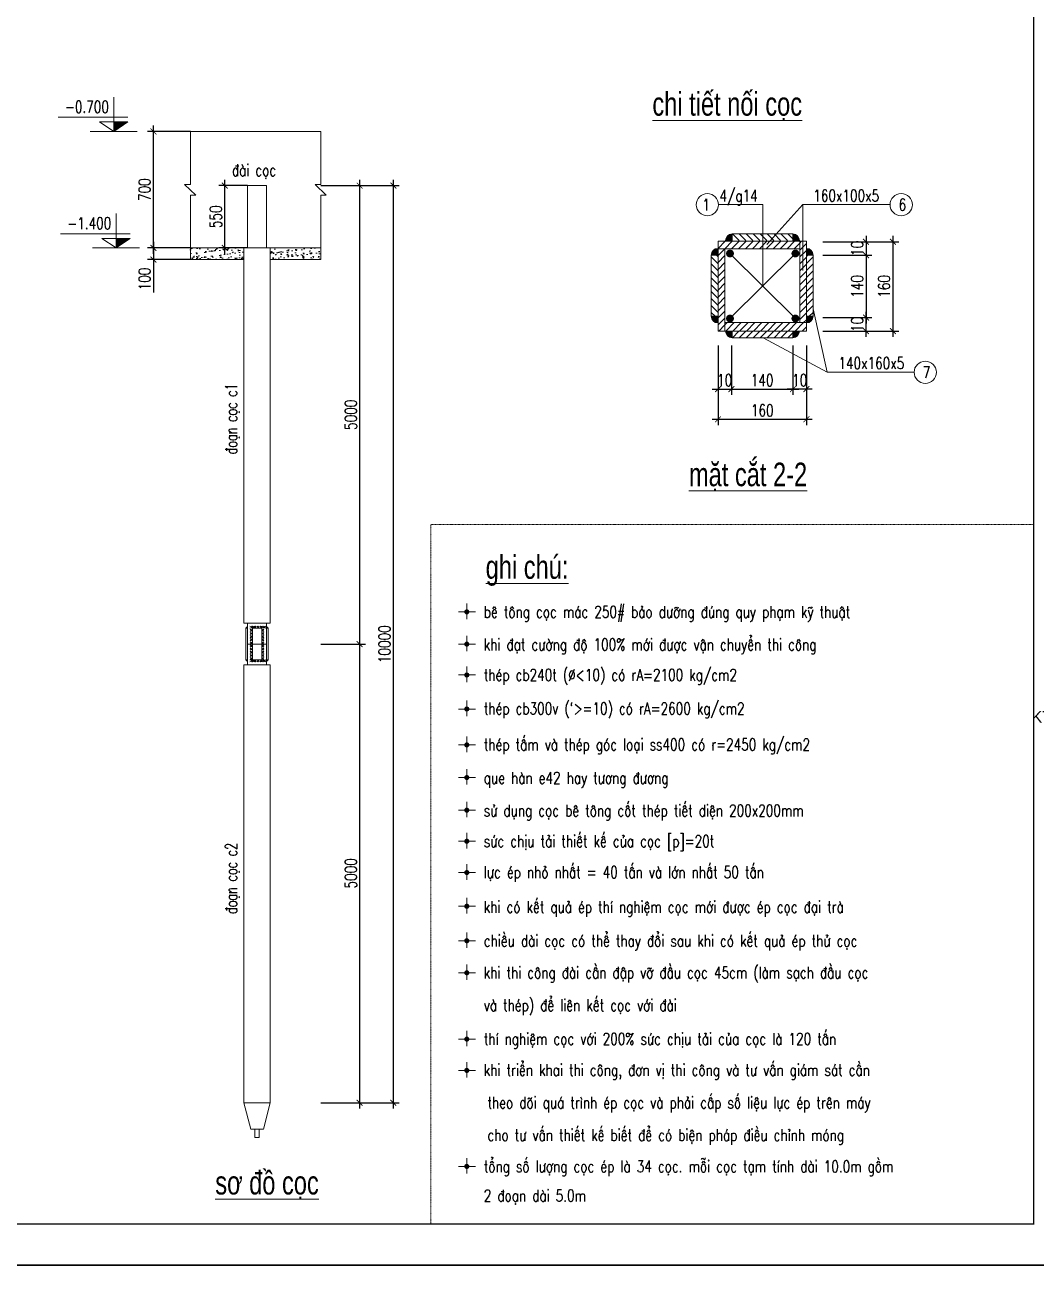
# Model space of a CAD drawing. Extents: x -2098986 to 943, y -1296280 to 73591.
# Drawn here: x -1795292 to -1778116, y -1086055 to -1065005 of the extents above; entities that cross this region are included whole.
import ezdxf
from ezdxf.enums import TextEntityAlignment as Align

# ---------------------------------------------------------------- set-up
doc = ezdxf.new("R2010")
doc.units = 0
doc.header["$LTSCALE"] = 150
doc.header["$PDMODE"] = 35
doc.linetypes.add('DOT', pattern=[0.25, 0, -0.25])
doc.layers.get('0').update_dxf_attribs({"lineweight": 18})
doc.layers.get('Defpoints').update_dxf_attribs({"lineweight": 18})
for name, color, linetype, lineweight in [('05.Text', 253, 'Continuous', 18), ('11.Khung bo', 32, 'Continuous', 50), ('12.Khung', 36, 'Continuous', 25), ('LS-DIM', 251, 'Continuous', 13), ('LS-HATCH', 147, 'Continuous', 9), ('LS-TEXT', 60, 'Continuous', 20), ('LS-THAY', 7, 'Continuous', 20), ('LS-THEP', 3, 'Continuous', 35)]:
    doc.layers.add(name, color=color, linetype=linetype, lineweight=lineweight)
doc.layers.add('DIM', color=1, linetype='Continuous')
doc.layers.add('Tpl_Bound', color=1, linetype='Continuous', plot=False)
doc.styles.add('KCVN-COMM', font='vnsimli.shx', dxfattribs={"width": 0.7, "height": 220})
doc.styles.add('KCVN-LEADER', font='vnromadi.shx', dxfattribs={"width": 0.7, "height": 4})
doc.styles.add('ROMANS', font='ROMANS.shx', dxfattribs={"width": 0.75, "bigfont": 'VNS.shx'})
doc.styles.add('VnAvantH', font='')
doc.styles.add('vnsimpli', font='vnsimli.shx', dxfattribs={"width": 0.75})
doc.styles.get('VnAvantH').set_extended_font_data('.VnAvantH')
doc.dimstyles.new('D50(200)', dxfattribs={"dimtxt": 200, "dimasz": 100, "dimexe": 100, "dimexo": 0, "dimgap": 50, "dimtad": 1, "dimdec": 0, "dimlfac": 0.5, "dimzin": 0, "dimdsep": 46, "dimtxsty": 'vnsimpli', "dimblk1": 'ARCHTICK', "dimblk2": 'ARCHTICK', "dimsah": 1, "dimcen": 0, "dimdle": 100, "dimclrd": 256, "dimclre": 256, "dimclrt": 60, "dimadec": 0, "dimazin": 0, "dimtfac": 0.02, "dimtdec": 0, "dimtmove": 0, "dimatfit": 3, "dimldrblk": 'ARCHTICK', "dimfxl": 100, "dimtolj": 1, "dimtzin": 0, "dimarcsym": 0})
pattern_1 = [(45, (-2218561.366, -826187.61), (-58.925658, 58.925658), [])]

# ---------------------------------------------------------------- blocks, each defined once
blk = doc.blocks.new('n')
at = {"layer": 'LS-TEXT', "linetype": 'Continuous'}
for p, q in [((-27, 0), (-175, 0)), ((-175, 0), (188, 0)), ((0, 0), (0, 178)), ((0, 178), (0, -151))]:
    blk.add_line(p, q, dxfattribs=at)
at = {"layer": 'LS-TEXT', "linetype": 'Continuous', "const_width": 54}
blk.add_lwpolyline([(-27, 0, 1), (27, 0, 1)], format="xyb", close=True, dxfattribs=at)
blk = doc.blocks.new('_ArchTick')
at = {"layer": 'DIM', "color": 0, "const_width": 0.15}
blk.add_lwpolyline([(-0.5, -0.5), (0.5, 0.5)], dxfattribs=at)
blk = doc.blocks.new('*D272')
at = {"layer": 'Defpoints', "color": 0, "transparency": 16777216}
for p in [(-1783519, -1070447), (-1782018, -1070447), (-1782018, -1071699)]:
    blk.add_point(p, dxfattribs=at)
at = {"layer": 'LS-DIM', "lineweight": -2, "transparency": 16777216}
for p, q in [((-1783519, -1070447), (-1783519, -1071799)), ((-1782018, -1070447), (-1782018, -1071799)), ((-1783619, -1071699), (-1781918, -1071699))]:
    blk.add_line(p, q, dxfattribs=at)
at = {"layer": 'LS-DIM', "lineweight": -2, "transparency": 16777216, "xscale": 100, "yscale": 100, "zscale": 100, "rotation": 180}
blk.add_blockref('_ArchTick', (-1783519, -1071699), dxfattribs=at)
at = {"layer": 'LS-DIM', "lineweight": -2, "transparency": 16777216, "xscale": 100, "yscale": 100, "zscale": 100}
blk.add_blockref('_ArchTick', (-1782018, -1071699), dxfattribs=at)
at = {"layer": 'LS-DIM', "color": 60, "transparency": 16777216, "insert": (-1782768, -1071549), "char_height": 200, "attachment_point": 5, "style": 'vnsimpli'}
blk.add_mtext('\\A1;160', dxfattribs=at)
blk = doc.blocks.new('*X203')
at = {"color": 0, "linetype": 'Continuous'}
for p, q in [((333608, 40336), (333792, 40520)), ((333608, 40513), (333616, 40520)), ((333778, 40328), (333969, 40520)), ((333954, 40328), (334146, 40520)), ((334131, 40328), (334323, 40520)), ((334308, 40328), (334500, 40520)), ((334485, 40328), (334676, 40520)), ((334662, 40328), (334853, 40520)), ((334838, 40328), (335030, 40520)), ((335015, 40328), (335207, 40520)), ((335192, 40328), (335383, 40520)), ((335369, 40328), (335560, 40520)), ((335545, 40328), (335691, 40474)), ((335691, 40474), (335737, 40520)), ((335691, 40297), (335860, 40466)), ((333608, 40159), (333778, 40328)), ((333608, 39982), (333783, 40157)), ((335691, 40121), (335860, 40289)), ((335691, 39944), (335860, 40113)), ((333608, 39805), (333783, 39980)), ((333608, 39629), (333783, 39803)), ((335691, 39767), (335860, 39936)), ((333608, 39452), (333783, 39627)), ((335691, 39590), (335860, 39759)), ((335691, 39414), (335860, 39582)), ((333608, 39275), (333783, 39450)), ((333608, 39098), (333783, 39273)), ((335691, 39237), (335860, 39406)), ((335691, 39060), (335860, 39229)), ((333608, 38922), (333783, 39096)), ((333608, 38745), (333783, 38920)), ((335691, 38883), (335860, 39052)), ((335691, 38706), (335860, 38875)), ((333608, 38568), (333783, 38743)), ((333608, 38391), (333783, 38566)), ((335691, 38530), (335860, 38698)), ((335787, 38448), (335860, 38522)), ((333628, 38234), (333783, 38389)), ((333783, 38389), (333842, 38448)), ((333805, 38234), (334019, 38448)), ((333981, 38234), (334196, 38448)), ((334158, 38234), (334372, 38448)), ((334335, 38234), (334549, 38448)), ((334512, 38234), (334726, 38448)), ((334688, 38234), (334903, 38448)), ((334865, 38234), (335080, 38448)), ((335042, 38234), (335256, 38448)), ((335219, 38234), (335433, 38448)), ((335396, 38234), (335610, 38448)), ((335572, 38234), (335787, 38448)), ((335749, 38234), (335860, 38345))]:
    blk.add_line(p, q, dxfattribs=at)
blk = doc.blocks.new('*D273')
at = {"layer": 'Defpoints', "color": 0, "transparency": 16777216}
for p in [(-1781738, -1068686), (-1781738, -1070202), (-1780550, -1070202)]:
    blk.add_point(p, dxfattribs=at)
at = {"layer": 'LS-DIM', "lineweight": -2, "transparency": 16777216}
for p, q in [((-1781738, -1068686), (-1780450, -1068686)), ((-1780550, -1068586), (-1780550, -1070302)), ((-1781738, -1070202), (-1780450, -1070202))]:
    blk.add_line(p, q, dxfattribs=at)
at = {"layer": 'LS-DIM', "lineweight": -2, "transparency": 16777216, "xscale": 100, "yscale": 100, "zscale": 100}
for p, rotation in [((-1780550, -1068686), 90), ((-1780550, -1070202), 270)]:
    blk.add_blockref('_ArchTick', p, dxfattribs=dict(at, rotation=rotation))
at = {"layer": 'LS-DIM', "color": 60, "transparency": 16777216, "insert": (-1780700, -1069444), "char_height": 200, "attachment_point": 5, "rotation": 90, "style": 'vnsimpli'}
blk.add_mtext('\\A1;160', dxfattribs=at)
blk = doc.blocks.new('*D274')
at = {"layer": 'Defpoints', "color": 0, "transparency": 16777216}
for p in [(-1781738, -1068913), (-1781738, -1069974), (-1781006, -1069974)]:
    blk.add_point(p, dxfattribs=at)
at = {"layer": 'LS-DIM', "lineweight": -2, "transparency": 16777216}
for p, q in [((-1781738, -1068913), (-1780906, -1068913)), ((-1781006, -1068813), (-1781006, -1070074)), ((-1781738, -1069974), (-1780906, -1069974))]:
    blk.add_line(p, q, dxfattribs=at)
at = {"layer": 'LS-DIM', "lineweight": -2, "transparency": 16777216, "xscale": 100, "yscale": 100, "zscale": 100}
for p, rotation in [((-1781006, -1068913), 90), ((-1781006, -1069974), 270)]:
    blk.add_blockref('_ArchTick', p, dxfattribs=dict(at, rotation=rotation))
at = {"layer": 'LS-DIM', "color": 60, "transparency": 16777216, "insert": (-1781156, -1069444), "char_height": 200, "attachment_point": 5, "rotation": 90, "style": 'vnsimpli'}
blk.add_mtext('\\A1;140', dxfattribs=at)
blk = doc.blocks.new('*D275')
at = {"layer": 'Defpoints', "color": 0, "transparency": 16777216}
for p in [(-1783293, -1070447), (-1782246, -1070447), (-1782246, -1071186)]:
    blk.add_point(p, dxfattribs=at)
at = {"layer": 'LS-DIM', "lineweight": -2, "transparency": 16777216}
for p, q in [((-1783293, -1070447), (-1783293, -1071286)), ((-1782246, -1070447), (-1782246, -1071286)), ((-1783393, -1071186), (-1782146, -1071186))]:
    blk.add_line(p, q, dxfattribs=at)
at = {"layer": 'LS-DIM', "lineweight": -2, "transparency": 16777216, "xscale": 100, "yscale": 100, "zscale": 100, "rotation": 180}
blk.add_blockref('_ArchTick', (-1783293, -1071186), dxfattribs=at)
at = {"layer": 'LS-DIM', "lineweight": -2, "transparency": 16777216, "xscale": 100, "yscale": 100, "zscale": 100}
blk.add_blockref('_ArchTick', (-1782246, -1071186), dxfattribs=at)
at = {"layer": 'LS-DIM', "color": 60, "transparency": 16777216, "insert": (-1782770, -1071036), "char_height": 200, "attachment_point": 5, "style": 'vnsimpli'}
blk.add_mtext('\\A1;140', dxfattribs=at)
blk = doc.blocks.new('*D276')
at = {"layer": 'Defpoints', "color": 0, "transparency": 16777216}
for p in [(-1783519, -1070447), (-1783293, -1070447), (-1783293, -1071186)]:
    blk.add_point(p, dxfattribs=at)
at = {"layer": 'LS-DIM', "lineweight": -2, "transparency": 16777216}
for p, q in [((-1783519, -1070447), (-1783519, -1071286)), ((-1783293, -1070447), (-1783293, -1071286)), ((-1783619, -1071186), (-1783193, -1071186))]:
    blk.add_line(p, q, dxfattribs=at)
at = {"layer": 'LS-DIM', "lineweight": -2, "transparency": 16777216, "xscale": 100, "yscale": 100, "zscale": 100, "rotation": 180}
blk.add_blockref('_ArchTick', (-1783519, -1071186), dxfattribs=at)
at = {"layer": 'LS-DIM', "lineweight": -2, "transparency": 16777216, "xscale": 100, "yscale": 100, "zscale": 100}
blk.add_blockref('_ArchTick', (-1783293, -1071186), dxfattribs=at)
at = {"layer": 'LS-DIM', "color": 60, "transparency": 16777216, "insert": (-1783406, -1071036), "char_height": 200, "attachment_point": 5, "style": 'vnsimpli'}
blk.add_mtext('\\A1;10', dxfattribs=at)
blk = doc.blocks.new('*D277')
at = {"layer": 'Defpoints', "color": 0, "transparency": 16777216}
for p in [(-1781738, -1068686), (-1781738, -1068913), (-1781006, -1068913)]:
    blk.add_point(p, dxfattribs=at)
at = {"layer": 'LS-DIM', "lineweight": -2, "transparency": 16777216}
for p, q in [((-1781738, -1068686), (-1780906, -1068686)), ((-1781006, -1068586), (-1781006, -1069013)), ((-1781738, -1068913), (-1780906, -1068913))]:
    blk.add_line(p, q, dxfattribs=at)
at = {"layer": 'LS-DIM', "lineweight": -2, "transparency": 16777216, "xscale": 100, "yscale": 100, "zscale": 100}
for p, rotation in [((-1781006, -1068686), 90), ((-1781006, -1068913), 270)]:
    blk.add_blockref('_ArchTick', p, dxfattribs=dict(at, rotation=rotation))
at = {"layer": 'LS-DIM', "color": 60, "transparency": 16777216, "insert": (-1781156, -1068799), "char_height": 200, "attachment_point": 5, "rotation": 90, "style": 'vnsimpli'}
blk.add_mtext('\\A1;10', dxfattribs=at)
blk = doc.blocks.new('*D215')
at = {"layer": 'Defpoints', "color": 0, "transparency": 16777216}
for p in [(-1781738, -1069974), (-1781006, -1069974), (-1781738, -1070202)]:
    blk.add_point(p, dxfattribs=at)
at = {"layer": 'LS-DIM', "lineweight": -2, "transparency": 16777216}
for p, q in [((-1781006, -1070302), (-1781006, -1069874)), ((-1781738, -1069974), (-1780906, -1069974)), ((-1781738, -1070202), (-1780906, -1070202))]:
    blk.add_line(p, q, dxfattribs=at)
at = {"layer": 'LS-DIM', "lineweight": -2, "transparency": 16777216, "xscale": 100, "yscale": 100, "zscale": 100}
for p, rotation in [((-1781006, -1069974), 90), ((-1781006, -1070202), 270)]:
    blk.add_blockref('_ArchTick', p, dxfattribs=dict(at, rotation=rotation))
at = {"layer": 'LS-DIM', "color": 60, "transparency": 16777216, "insert": (-1781156, -1070088), "char_height": 200, "attachment_point": 5, "rotation": 90, "style": 'vnsimpli'}
blk.add_mtext('\\A1;10', dxfattribs=at)
blk = doc.blocks.new('*D216')
at = {"layer": 'Defpoints', "color": 0, "transparency": 16777216}
for p in [(-1782246, -1070447), (-1782018, -1070447), (-1782246, -1071186)]:
    blk.add_point(p, dxfattribs=at)
at = {"layer": 'LS-DIM', "lineweight": -2, "transparency": 16777216}
for p, q in [((-1782246, -1070447), (-1782246, -1071286)), ((-1782018, -1070447), (-1782018, -1071286)), ((-1781918, -1071186), (-1782346, -1071186))]:
    blk.add_line(p, q, dxfattribs=at)
at = {"layer": 'LS-DIM', "lineweight": -2, "transparency": 16777216, "xscale": 100, "yscale": 100, "zscale": 100, "rotation": 180}
blk.add_blockref('_ArchTick', (-1782246, -1071186), dxfattribs=at)
at = {"layer": 'LS-DIM', "lineweight": -2, "transparency": 16777216, "xscale": 100, "yscale": 100, "zscale": 100}
blk.add_blockref('_ArchTick', (-1782018, -1071186), dxfattribs=at)
at = {"layer": 'LS-DIM', "color": 60, "transparency": 16777216, "insert": (-1782132, -1071036), "char_height": 200, "attachment_point": 5, "style": 'vnsimpli'}
blk.add_mtext('\\A1;10', dxfattribs=at)
blk = doc.blocks.new('*D235')
at = {"layer": 'Defpoints', "color": 0, "transparency": 16777216}
for p in [(-1790263, -1067734), (-1790263, -1075513), (-1789606, -1075513)]:
    blk.add_point(p, dxfattribs=at)
at = {"layer": 'LS-DIM', "lineweight": -2, "transparency": 16777216}
for p, q in [((-1789606, -1067634), (-1789606, -1075613)), ((-1790263, -1067734), (-1789506, -1067734)), ((-1790263, -1075513), (-1789506, -1075513))]:
    blk.add_line(p, q, dxfattribs=at)
at = {"layer": 'LS-DIM', "lineweight": -2, "transparency": 16777216, "xscale": 100, "yscale": 100, "zscale": 100}
for p, rotation in [((-1789606, -1067734), 90), ((-1789606, -1075513), 270)]:
    blk.add_blockref('_ArchTick', p, dxfattribs=dict(at, rotation=rotation))
at = {"layer": 'LS-DIM', "color": 60, "transparency": 16777216, "insert": (-1789756, -1071623), "char_height": 200, "attachment_point": 5, "rotation": 90, "style": 'vnsimpli'}
blk.add_mtext('\\A1;5000', dxfattribs=at)
blk = doc.blocks.new('*D236')
at = {"layer": 'Defpoints', "color": 0, "transparency": 16777216}
for p in [(-1793108, -1066814), (-1792479, -1066814), (-1792479, -1068790)]:
    blk.add_point(p, dxfattribs=at)
at = {"layer": 'LS-DIM', "lineweight": -2, "transparency": 16777216}
for p, q in [((-1792479, -1066814), (-1793208, -1066814)), ((-1793108, -1068890), (-1793108, -1066714)), ((-1792479, -1068790), (-1793208, -1068790))]:
    blk.add_line(p, q, dxfattribs=at)
at = {"layer": 'LS-DIM', "lineweight": -2, "transparency": 16777216, "xscale": 100, "yscale": 100, "zscale": 100}
for p, rotation in [((-1793108, -1066814), 90), ((-1793108, -1068790), 270)]:
    blk.add_blockref('_ArchTick', p, dxfattribs=dict(at, rotation=rotation))
at = {"layer": 'LS-DIM', "color": 60, "transparency": 16777216, "insert": (-1793258, -1067802), "char_height": 200, "attachment_point": 5, "rotation": 90, "style": 'vnsimpli'}
blk.add_mtext('\\A1;700', dxfattribs=at)
blk = doc.blocks.new('*D237')
at = {"layer": 'Defpoints', "color": 0, "transparency": 16777216}
for p in [(-1792479, -1068790), (-1793108, -1068990), (-1792479, -1068990)]:
    blk.add_point(p, dxfattribs=at)
at = {"layer": 'LS-DIM', "lineweight": -2, "transparency": 16777216}
for p, q in [((-1793108, -1068690), (-1793108, -1068990)), ((-1792479, -1068790), (-1793208, -1068790)), ((-1792479, -1068990), (-1793208, -1068990)), ((-1793108, -1068990), (-1793108, -1069547))]:
    blk.add_line(p, q, dxfattribs=at)
at = {"layer": 'LS-DIM', "lineweight": -2, "transparency": 16777216, "xscale": 100, "yscale": 100, "zscale": 100}
for p, rotation in [((-1793108, -1068790), 90), ((-1793108, -1068990), 270)]:
    blk.add_blockref('_ArchTick', p, dxfattribs=dict(at, rotation=rotation))
at = {"layer": 'LS-DIM', "color": 60, "transparency": 16777216, "insert": (-1793258, -1069318), "char_height": 200, "attachment_point": 5, "rotation": 90, "style": 'vnsimpli'}
blk.add_mtext('\\A1;100', dxfattribs=at)
blk = doc.blocks.new('COSCD')
at = {"layer": 'LS-DIM'}
blk.add_hatch(color=256, dxfattribs=at).paths.add_polyline_path([(3.6, 0), (3.6, 1.44), (1.44, 1.44)])
for p, q in [((3.6, 0), (3.6, 5.23)), ((1.44, 2.16), (12.12, 2.16)), ((7.2, 0), (0, 0)), ((1.44, 1.44), (5.76, 1.44)), ((1.44, 1.44), (3.6, 0)), ((5.76, 1.44), (3.6, 0))]:
    blk.add_line(p, q, dxfattribs=at)
blk = doc.blocks.new('*D265')
at = {"layer": 'Defpoints', "color": 0, "transparency": 16777216}
for p in [(-1790263, -1075513), (-1790263, -1083298), (-1789606, -1083298)]:
    blk.add_point(p, dxfattribs=at)
at = {"layer": 'LS-DIM', "lineweight": -2, "transparency": 16777216}
for p, q in [((-1789606, -1075413), (-1789606, -1083398)), ((-1790263, -1075513), (-1789506, -1075513)), ((-1790263, -1083298), (-1789506, -1083298))]:
    blk.add_line(p, q, dxfattribs=at)
at = {"layer": 'LS-DIM', "lineweight": -2, "transparency": 16777216, "xscale": 100, "yscale": 100, "zscale": 100}
for p, rotation in [((-1789606, -1075513), 90), ((-1789606, -1083298), 270)]:
    blk.add_blockref('_ArchTick', p, dxfattribs=dict(at, rotation=rotation))
at = {"layer": 'LS-DIM', "color": 60, "transparency": 16777216, "insert": (-1789756, -1079405), "char_height": 200, "attachment_point": 5, "rotation": 90, "style": 'vnsimpli'}
blk.add_mtext('\\A1;5000', dxfattribs=at)
blk = doc.blocks.new('*D266')
at = {"layer": 'Defpoints', "color": 0, "transparency": 16777216}
for p in [(-1791897, -1067734), (-1791509, -1067734), (-1791509, -1068790)]:
    blk.add_point(p, dxfattribs=at)
at = {"layer": 'LS-DIM', "lineweight": -2, "transparency": 16777216}
for p, q in [((-1791897, -1068890), (-1791897, -1067634)), ((-1791509, -1067734), (-1791997, -1067734)), ((-1791509, -1068790), (-1791997, -1068790))]:
    blk.add_line(p, q, dxfattribs=at)
at = {"layer": 'LS-DIM', "lineweight": -2, "transparency": 16777216, "xscale": 100, "yscale": 100, "zscale": 100}
for p, rotation in [((-1791897, -1067734), 90), ((-1791897, -1068790), 270)]:
    blk.add_blockref('_ArchTick', p, dxfattribs=dict(at, rotation=rotation))
at = {"layer": 'LS-DIM', "color": 60, "transparency": 16777216, "insert": (-1792047, -1068262), "char_height": 200, "attachment_point": 5, "rotation": 90, "style": 'vnsimpli'}
blk.add_mtext('\\A1;550', dxfattribs=at)
blk = doc.blocks.new('*D267')
at = {"layer": 'Defpoints', "color": 0, "transparency": 16777216}
for p in [(-1790263, -1067734), (-1789033, -1067734), (-1790263, -1083298)]:
    blk.add_point(p, dxfattribs=at)
at = {"layer": 'LS-DIM', "lineweight": -2, "transparency": 16777216}
for p, q in [((-1789033, -1083398), (-1789033, -1067634)), ((-1790263, -1067734), (-1788933, -1067734)), ((-1790263, -1083298), (-1788933, -1083298))]:
    blk.add_line(p, q, dxfattribs=at)
at = {"layer": 'LS-DIM', "lineweight": -2, "transparency": 16777216, "xscale": 100, "yscale": 100, "zscale": 100}
for p, rotation in [((-1789033, -1067734), 90), ((-1789033, -1083298), 270)]:
    blk.add_blockref('_ArchTick', p, dxfattribs=dict(at, rotation=rotation))
at = {"layer": 'LS-DIM', "color": 60, "transparency": 16777216, "insert": (-1789183, -1075516), "char_height": 200, "attachment_point": 5, "rotation": 90, "style": 'vnsimpli'}
blk.add_mtext('\\A1;10000', dxfattribs=at)
blk = doc.blocks.new('100')
at = {"layer": '11.Khung bo', "const_width": 26.7}
blk.add_lwpolyline([(1860913, -945240), (1860913, -916940), (1896063, -916940), (1896063, -945240)], close=True, dxfattribs=at)
blk.add_lwpolyline([(1860913, -945240), (1860913, -916940), (1896063, -916940), (1896063, -945240)], close=True, dxfattribs=at)
blk.add_lwpolyline([(1860913, -945240), (1860913, -916940), (1896063, -916940), (1896063, -945240)], close=True, dxfattribs=at)
at = {"layer": '12.Khung'}
blk.add_lwpolyline([(1901579, -945940), (1901579, -916240), (1859580, -916240), (1859580, -945940)], close=True, dxfattribs=at)
blk.add_lwpolyline([(1901579, -945940), (1901579, -916240), (1859580, -916240), (1859580, -945940)], close=True, dxfattribs=at)
blk.add_lwpolyline([(1901579, -945940), (1901579, -916240), (1859580, -916240), (1859580, -945940)], close=True, dxfattribs=at)
at = {"layer": '05.Text', "style": 'VnAvantH'}
blk.add_text('KTS.lª thÕ trinh', height=198, dxfattribs=at).set_placement((1898428, -936733), align=Align.RIGHT)

msp = doc.modelspace()

# ---------------------------------------------------------------- hatches: boundary and pattern name
at = {"layer": 'LS-HATCH', "linetype": 'Continuous'}
h = msp.add_hatch(dxfattribs=at)
h.set_pattern_fill('ANSI31', color=256, scale=666.66772, style=0)
h.set_pattern_definition([(315, (-2218561.366, -1312681.25), (-58.925658, -58.925658), [])])
h.paths.add_polyline_path([(-1782247.9, -1068666.7), (-1783279, -1068666.7), (-1783279, -1068554.1), (-1782247.9, -1068554.1)])
at = {"layer": 'LS-HATCH'}
h = msp.add_hatch(dxfattribs=at)
h.set_pattern_fill('AR-CONC', color=256, style=0)
h.set_pattern_definition([(50, (-1280784.74, 809243.94), (182.184669, -15.939086), [19.05, -209.55]), (355, (-1280784.74, 809243.94), (-35.242826, 191.056643), [15.24, -167.64]), (100.451, (-1280769.56, 809242.61), (146.942502, 175.116688), [16.19, -178.09]), (46.1842, (-1280784.74, 809294.74), (271.07904, -42.042328), [28.575, -314.325]), (96.6356, (-1280762.15, 809291.23), (237.404234, 247.425556), [24.285, -267.135]), (351.184, (-1280784.74, 809294.74), (237.404606, 247.425118), [22.86, -251.46]), (21, (-1280759.34, 809282.04), (151.61488, -102.265519), [19.05, -209.55]), (326, (-1280759.34, 809282.04), (61.802028, 184.187966), [15.24, -167.64]), (71.4514, (-1280746.7, 809273.52), (213.41649, 81.922858), [16.19, -178.09]), (37.5, (-1280784.74, 809243.94), (3.0886033, 84.5550389), [0, -165.608, 0, -170.18, 0, -168.275]), (7.5, (-1280784.74, 809243.94), (66.8196625, 100.180575), [0, -97.028, 0, -161.798, 0, -64.135]), (327.5, (-1280841.385, 809243.94), (135.5905952, -5.728744), [0, -63.5, 0, -198.12, 0, -262.89]), (317.5, (-1280866.78, 809243.94), (148.1291814, 25.426491), [0, -82.55, 0, -131.572, 0, -186.69])])
h.paths.add_polyline_path([(-1791569.9, -1068789.9), (-1792479, -1068789.9), (-1792479, -1068989.9), (-1791569.9, -1068989.9)])
h.paths.add_polyline_path([(-1790263.4, -1068789.9), (-1791125.5, -1068789.9), (-1791125.5, -1068989.9), (-1790263.4, -1068989.9)])
at = {"layer": 'LS-HATCH', "linetype": 'Continuous'}
h = msp.add_hatch(dxfattribs=at)
h.set_pattern_fill('ANSI31', color=256, scale=666.66772, style=0)
h.set_pattern_definition([(135, (-1346978.235, -826187.61), (58.925658, 58.925658), [])])
h.paths.add_polyline_path([(-1783634.6, -1068912.8), (-1783522.1, -1068912.8), (-1783522.1, -1069951.1), (-1783634.6, -1069951.1)])
h = msp.add_hatch(dxfattribs=at)
h.set_pattern_fill('ANSI31', color=256, scale=666.66772, style=0)
h.set_pattern_definition(pattern_1)
h.paths.add_polyline_path([(-1781905, -1068912.8), (-1782017.5, -1068912.8), (-1782017.5, -1069951.1), (-1781905, -1069951.1)])
h = msp.add_hatch(dxfattribs=at)
h.set_pattern_fill('ANSI31', color=256, scale=666.66772, style=0)
h.set_pattern_definition(pattern_1)
h.paths.add_polyline_path([(-1782247.9, -1070202.2), (-1783279, -1070202.2), (-1783279, -1070314.7), (-1782247.9, -1070314.7)])
at = {"layer": 'LS-THAY'}
for points in [[(-1791509.5, -1075217.7), (-1791537.9, -1075246.2), (-1791509.5, -1075246.2)], [(-1791185.9, -1075217.7), (-1791157.5, -1075246.2), (-1791185.9, -1075246.2)], [(-1791509.5, -1075807.9), (-1791537.9, -1075779.5), (-1791509.5, -1075779.5)], [(-1791185.9, -1075807.9), (-1791157.5, -1075779.5), (-1791185.9, -1075779.5)]]:
    msp.add_hatch(color=256, dxfattribs=at).paths.add_polyline_path(points)

# ---------------------------------------------------------------- linework, layer by layer
at = {"layer": 'LS-DIM', "linetype": 'Continuous'}
for p, q in [((-1782760.7, -1068053.1), (-1783502.3, -1068053.1)), ((-1782760.7, -1069437.2), (-1782760.7, -1068053.1)), ((-1782078.2, -1068056), (-1782692.7, -1068735.6)), ((-1782078.2, -1068056), (-1782080.3, -1069176.2)), ((-1783316.2, -1069988.9), (-1782205.1, -1068885.5)), ((-1783316.2, -1068885.5), (-1782205.1, -1069988.9)), ((-1781666.2, -1070900.8), (-1781905, -1069823)), ((-1781666.2, -1070900.8), (-1782753, -1070314.7))]:
    msp.add_line(p, q, dxfattribs=at)
at = {"layer": 'LS-DIM'}
for p, q in [((-1782078.2, -1068056), (-1780597.2, -1068056)), ((-1781666.2, -1070900.8), (-1780189, -1070900.8))]:
    msp.add_line(p, q, dxfattribs=at)
at = {"layer": 'LS-DIM', "ltscale": 0.25}
msp.add_line((-1791427.7, -1075512.8), (-1791267.7, -1075512.8), dxfattribs=at)
at = {"layer": 'LS-DIM', "ltscale": 10}
for points in [[(-1792479, -1068989.9), (-1792479, -1067893.9), (-1792387.4, -1067893.9), (-1792578.8, -1067717.1), (-1792479, -1067717.1), (-1792479, -1066813.6)], [(-1790263.4, -1068989.9), (-1790263.4, -1067893.9), (-1790171.8, -1067893.9), (-1790363.2, -1067717.1), (-1790263.4, -1067717.1), (-1790263.4, -1066813.6)]]:
    msp.add_lwpolyline(points, dxfattribs=at)
at = {"layer": 'LS-HATCH', "linetype": 'Continuous'}
for p, q in [((-1783279, -1068666.7), (-1783279, -1068554.1)), ((-1782247.9, -1068666.7), (-1782247.9, -1068554.1)), ((-1783522.1, -1068912.8), (-1783634.6, -1068912.8)), ((-1782017.5, -1068912.8), (-1781905, -1068912.8)), ((-1783522.1, -1069951.1), (-1783634.6, -1069951.1)), ((-1782017.5, -1069951.1), (-1781905, -1069951.1)), ((-1783279, -1070202.2), (-1783279, -1070314.7)), ((-1782247.9, -1070202.2), (-1782247.9, -1070314.7))]:
    msp.add_line(p, q, dxfattribs=at)
at = {"layer": 'LS-HATCH'}
for p, q in [((-1791470, -1075246.2), (-1791374.4, -1075208.4)), ((-1791374.4, -1075246.2), (-1791470, -1075208.4)), ((-1791416.7, -1075246.2), (-1791454.4, -1075208.4)), ((-1791454.4, -1075246.2), (-1791416.7, -1075208.4)), ((-1791390, -1075246.2), (-1791427.7, -1075208.4)), ((-1791427.7, -1075246.2), (-1791390, -1075208.4)), ((-1791363.3, -1075246.2), (-1791401, -1075208.4)), ((-1791401, -1075246.2), (-1791363.3, -1075208.4)), ((-1791310, -1075246.2), (-1791347.7, -1075208.4)), ((-1791347.7, -1075246.2), (-1791310, -1075208.4)), ((-1791256.7, -1075246.2), (-1791294.4, -1075208.4)), ((-1791294.4, -1075246.2), (-1791256.7, -1075208.4)), ((-1791283.3, -1075246.2), (-1791187.7, -1075208.4)), ((-1791187.7, -1075246.2), (-1791283.3, -1075208.4)), ((-1791203.3, -1075246.2), (-1791241, -1075208.4)), ((-1791241, -1075246.2), (-1791203.3, -1075208.4)), ((-1791465.4, -1075261.8), (-1791427.7, -1075299.5)), ((-1791465.4, -1075299.5), (-1791427.7, -1075261.8)), ((-1791465.4, -1075315.1), (-1791427.7, -1075352.8)), ((-1791465.4, -1075352.8), (-1791427.7, -1075315.1)), ((-1791465.4, -1075368.4), (-1791427.7, -1075406.2)), ((-1791465.4, -1075406.2), (-1791427.7, -1075368.4)), ((-1791465.4, -1075421.8), (-1791427.7, -1075459.5)), ((-1791465.4, -1075459.5), (-1791427.7, -1075421.8)), ((-1791230, -1075261.8), (-1791267.7, -1075299.5)), ((-1791230, -1075299.5), (-1791267.7, -1075261.8)), ((-1791230, -1075315.1), (-1791267.7, -1075352.8)), ((-1791230, -1075352.8), (-1791267.7, -1075315.1)), ((-1791230, -1075368.4), (-1791267.7, -1075406.2)), ((-1791230, -1075406.2), (-1791267.7, -1075368.4)), ((-1791230, -1075421.8), (-1791267.7, -1075459.5)), ((-1791230, -1075459.5), (-1791267.7, -1075421.8)), ((-1791465.4, -1075475.1), (-1791427.7, -1075512.8)), ((-1791465.4, -1075512.8), (-1791427.7, -1075475.1)), ((-1791465.4, -1075528.4), (-1791427.7, -1075566.2)), ((-1791465.4, -1075566.2), (-1791427.7, -1075528.4)), ((-1791465.4, -1075581.8), (-1791427.7, -1075619.5)), ((-1791465.4, -1075619.5), (-1791427.7, -1075581.8)), ((-1791465.4, -1075635.1), (-1791427.7, -1075672.8)), ((-1791465.4, -1075672.8), (-1791427.7, -1075635.1)), ((-1791230, -1075475.1), (-1791267.7, -1075512.8)), ((-1791230, -1075512.8), (-1791267.7, -1075475.1)), ((-1791230, -1075528.4), (-1791267.7, -1075566.2)), ((-1791230, -1075566.2), (-1791267.7, -1075528.4)), ((-1791230, -1075581.8), (-1791267.7, -1075619.5)), ((-1791230, -1075619.5), (-1791267.7, -1075581.8)), ((-1791230, -1075635.1), (-1791267.7, -1075672.8)), ((-1791230, -1075672.8), (-1791267.7, -1075635.1)), ((-1791470, -1075779.5), (-1791374.4, -1075817.2)), ((-1791374.4, -1075779.5), (-1791470, -1075817.2)), ((-1791465.4, -1075688.4), (-1791427.7, -1075726.2)), ((-1791465.4, -1075726.2), (-1791427.7, -1075688.4)), ((-1791465.4, -1075741.8), (-1791427.7, -1075779.5)), ((-1791465.4, -1075779.5), (-1791427.7, -1075741.8)), ((-1791416.7, -1075779.5), (-1791454.4, -1075817.2)), ((-1791454.4, -1075779.5), (-1791416.7, -1075817.2)), ((-1791390, -1075779.5), (-1791427.7, -1075817.2)), ((-1791427.7, -1075779.5), (-1791390, -1075817.2)), ((-1791363.3, -1075779.5), (-1791401, -1075817.2)), ((-1791401, -1075779.5), (-1791363.3, -1075817.2)), ((-1791310, -1075779.5), (-1791347.7, -1075817.2)), ((-1791347.7, -1075779.5), (-1791310, -1075817.2)), ((-1791256.7, -1075779.5), (-1791294.4, -1075817.2)), ((-1791294.4, -1075779.5), (-1791256.7, -1075817.2)), ((-1791283.3, -1075779.5), (-1791187.7, -1075817.2)), ((-1791187.7, -1075779.5), (-1791283.3, -1075817.2)), ((-1791230, -1075688.4), (-1791267.7, -1075726.2)), ((-1791230, -1075726.2), (-1791267.7, -1075688.4)), ((-1791230, -1075741.8), (-1791267.7, -1075779.5)), ((-1791230, -1075779.5), (-1791267.7, -1075741.8)), ((-1791203.3, -1075779.5), (-1791241, -1075817.2)), ((-1791241, -1075779.5), (-1791203.3, -1075817.2))]:
    msp.add_line(p, q, dxfattribs=at)
at = {"layer": 'LS-HATCH', "linetype": 'Continuous'}
for centre, start, end in [((-1783279, -1068666.7), 90, 180), ((-1782247.9, -1068666.7), 0, 90), ((-1783522.1, -1068912.8), 90, 180), ((-1782017.5, -1068912.8), 0, 90), ((-1783522.1, -1069951.1), 180, 270), ((-1782017.5, -1069951.1), 270, 0), ((-1783279, -1070202.2), 180, 270), ((-1782247.9, -1070202.2), 270, 0)]:
    msp.add_arc(centre, 112.5, start, end, dxfattribs=at)
for points in [[(-1783391.5, -1068666.7), (-1783279, -1068554.1), (-1783279, -1068666.7)], [(-1783391.5, -1068666.7), (-1783279, -1068554.1), (-1783358.5, -1068587.1)], [(-1783391.5, -1068666.7), (-1783358.5, -1068587.1), (-1783380.7, -1068618.7)], [(-1783358.5, -1068587.1), (-1783279, -1068554.1), (-1783324.1, -1068563.6)], [(-1782135.4, -1068666.7), (-1782247.9, -1068554.1), (-1782168.4, -1068587.1)], [(-1782135.4, -1068666.7), (-1782247.9, -1068554.1), (-1782247.9, -1068666.7)], [(-1782168.4, -1068587.1), (-1782247.9, -1068554.1), (-1782202.8, -1068563.6)], [(-1782135.4, -1068666.7), (-1782168.4, -1068587.1), (-1782146.2, -1068618.7)], [(-1783522.1, -1068800.3), (-1783634.6, -1068912.8), (-1783601.6, -1068833.3)], [(-1783522.1, -1068800.3), (-1783634.6, -1068912.8), (-1783522.1, -1068912.8)], [(-1783601.6, -1068833.3), (-1783634.6, -1068912.8), (-1783625.1, -1068867.7)], [(-1783522.1, -1068800.3), (-1783601.6, -1068833.3), (-1783570.1, -1068811.1)], [(-1782017.5, -1068800.3), (-1781938, -1068833.3), (-1781969.5, -1068811.1)], [(-1782017.5, -1068800.3), (-1781905, -1068912.8), (-1781938, -1068833.3)], [(-1782017.5, -1068800.3), (-1781905, -1068912.8), (-1782017.5, -1068912.8)], [(-1781938, -1068833.3), (-1781905, -1068912.8), (-1781914.5, -1068867.7)], [(-1783522.1, -1070063.6), (-1783634.6, -1069951.1), (-1783522.1, -1069951.1)], [(-1783522.1, -1070063.6), (-1783634.6, -1069951.1), (-1783601.6, -1070030.7)], [(-1783601.6, -1070030.7), (-1783634.6, -1069951.1), (-1783625.1, -1069996.2)], [(-1782017.5, -1070063.6), (-1781905, -1069951.1), (-1782017.5, -1069951.1)], [(-1782017.5, -1070063.6), (-1781905, -1069951.1), (-1781938, -1070030.7)], [(-1781938, -1070030.7), (-1781905, -1069951.1), (-1781914.5, -1069996.2)], [(-1783522.1, -1070063.6), (-1783601.6, -1070030.7), (-1783570.1, -1070052.9)], [(-1782017.5, -1070063.6), (-1781938, -1070030.7), (-1781969.5, -1070052.9)], [(-1783391.5, -1070202.2), (-1783279, -1070314.7), (-1783279, -1070202.2)], [(-1783391.5, -1070202.2), (-1783279, -1070314.7), (-1783358.5, -1070281.8)], [(-1783391.5, -1070202.2), (-1783358.5, -1070281.8), (-1783380.7, -1070250.2)], [(-1783358.5, -1070281.8), (-1783279, -1070314.7), (-1783324.1, -1070305.3)], [(-1782135.4, -1070202.2), (-1782247.9, -1070314.7), (-1782168.4, -1070281.8)], [(-1782135.4, -1070202.2), (-1782247.9, -1070314.7), (-1782247.9, -1070202.2)], [(-1782168.4, -1070281.8), (-1782247.9, -1070314.7), (-1782202.8, -1070305.3)], [(-1782135.4, -1070202.2), (-1782168.4, -1070281.8), (-1782146.2, -1070250.2)]]:
    msp.add_solid(points, dxfattribs=at)
at = {"layer": 'LS-THAY'}
for p, q in [((-1790263.4, -1066813.6), (-1792479, -1066813.6)), ((-1791185.9, -1067733.7), (-1791509.5, -1067733.7)), ((-1791509.5, -1067733.7), (-1791509.5, -1068789.9)), ((-1791185.9, -1068789.9), (-1791185.9, -1067733.7)), ((-1791185.9, -1068789.9), (-1791185.9, -1067733.7)), ((-1783518.7, -1068678.2), (-1782017.5, -1068678.2)), ((-1782247.9, -1068554.1), (-1783279, -1068554.1)), ((-1782130, -1068678.2), (-1782130, -1070059.3)), ((-1791565, -1068789.9), (-1792479, -1068789.9)), ((-1791569.9, -1075157.3), (-1791569.9, -1068789.9)), ((-1791569.9, -1068789.9), (-1791125.5, -1068789.9)), ((-1790263.4, -1068789.9), (-1791125.5, -1068789.9)), ((-1791125.5, -1075157.3), (-1791125.5, -1068789.9)), ((-1783634.6, -1068912.8), (-1783634.6, -1069951.1)), ((-1783518.7, -1068805.9), (-1782130, -1068805.9)), ((-1781905, -1068912.8), (-1781905, -1069951.1)), ((-1791569.9, -1068989.9), (-1792479, -1068989.9)), ((-1790263.4, -1068989.9), (-1791125.5, -1068989.9)), ((-1783402.2, -1070059.3), (-1782017.5, -1070059.3)), ((-1783518.7, -1070202.2), (-1782017.5, -1070202.2)), ((-1782247.9, -1070314.7), (-1783279, -1070314.7)), ((-1791569.9, -1075157.3), (-1791125.5, -1075157.3)), ((-1791537.9, -1075246.2), (-1791509.5, -1075217.7)), ((-1791509.5, -1075157.3), (-1791509.5, -1075868.4)), ((-1791185.9, -1075157.3), (-1791185.9, -1075512.8)), ((-1791157.5, -1075246.2), (-1791185.9, -1075217.7)), ((-1791537.9, -1075246.2), (-1791537.9, -1075779.5)), ((-1791509.5, -1075246.2), (-1791537.9, -1075246.2)), ((-1791427.7, -1075779.5), (-1791427.7, -1075246.2)), ((-1791427.7, -1075246.2), (-1791267.7, -1075246.2)), ((-1791267.7, -1075779.5), (-1791267.7, -1075246.2)), ((-1791185.9, -1075246.2), (-1791157.5, -1075246.2)), ((-1791157.5, -1075246.2), (-1791157.5, -1075779.5)), ((-1791427.7, -1075512.8), (-1791509.5, -1075512.8)), ((-1791267.7, -1075512.8), (-1791185.9, -1075512.8)), ((-1791185.9, -1075868.4), (-1791185.9, -1075512.8)), ((-1791509.5, -1075779.5), (-1791537.9, -1075779.5)), ((-1791537.9, -1075779.5), (-1791509.5, -1075807.9)), ((-1791427.7, -1075779.5), (-1791267.7, -1075779.5)), ((-1791185.9, -1075779.5), (-1791157.5, -1075779.5)), ((-1791157.5, -1075779.5), (-1791185.9, -1075807.9)), ((-1791569.9, -1075868.4), (-1791125.5, -1075868.4)), ((-1791569.9, -1075868.4), (-1791569.9, -1083297.8)), ((-1791125.5, -1075868.4), (-1791125.5, -1083297.8)), ((-1791569.9, -1083297.8), (-1791125.5, -1083297.8)), ((-1791454.4, -1083743.7), (-1791569.9, -1083297.8)), ((-1791241, -1083743.7), (-1791125.5, -1083297.8)), ((-1791241, -1083743.7), (-1791454.4, -1083743.7))]:
    msp.add_line(p, q, dxfattribs=at)
at = {"layer": 'LS-THAY', "linetype": 'Continuous'}
for p, q in [((-1783518.7, -1070202.2), (-1783518.7, -1068678.2)), ((-1782130, -1070059.3), (-1782130, -1068678.2)), ((-1782017.5, -1070202.2), (-1782017.5, -1068678.2)), ((-1783402.2, -1070202.2), (-1783402.2, -1068805.9))]:
    msp.add_line(p, q, dxfattribs=at)
at = {"layer": 'LS-THAY', "linetype": 'DOT'}
msp.add_lwpolyline([(-1788398.2, -1073486.4), (-1778158.5, -1073486.4), (-1778158.5, -1085354.7), (-1788398.2, -1085354.7)], close=True, dxfattribs=at).dxf.unprotected_set("ltscale", 0)
at = {"layer": 'LS-THAY'}
msp.add_lwpolyline([(-1791383.3, -1083743.7), (-1791383.3, -1083885.9), (-1791312.2, -1083885.9), (-1791312.2, -1083743.7)], dxfattribs=at)
for centre in [(-1783699.5, -1068057.6), (-1780408.2, -1068057.7), (-1780000, -1070902)]:
    msp.add_circle(centre, 189, dxfattribs=at)
at = {"layer": 'LS-THEP', "linetype": 'Continuous', "const_width": 66.7}
for points in [[(-1783349.6, -1068885.5, 1), (-1783282.9, -1068885.5, 1)], [(-1782238.5, -1068885.5, 1), (-1782171.8, -1068885.5, 1)], [(-1783349.6, -1069988.9, 1), (-1783282.9, -1069988.9, 1)], [(-1782238.5, -1069988.9, 1), (-1782171.8, -1069988.9, 1)]]:
    msp.add_lwpolyline(points, format="xyb", close=True, dxfattribs=at)
at = {"layer": 'Tpl_Bound', "color": 1}
msp.add_lwpolyline([(-1814641.9, -1086054.7), (-1814641.9, -1056354.7), (-1772641.9, -1056354.7), (-1772641.9, -1086054.7)], close=True, dxfattribs=at)

# ---------------------------------------------------------------- block references
at = {"layer": '05.Text', "xscale": 1.000009185772931, "yscale": 1.000009185772931, "zscale": 1.000009185772931}
msp.add_blockref('100', (-3674238.6, -140106.2), dxfattribs=at)
at = {"layer": 'LS-DIM', "xscale": -111.1111111111823, "yscale": 111.1111111107457, "zscale": 111.1111111111126}
for p in [(-1793381.4, -1066813.6), (-1793341.4, -1068789.9)]:
    msp.add_blockref('COSCD', p, dxfattribs=at)
at = {"layer": 'LS-HATCH', "linetype": 'Continuous', "xscale": 0.6666666667442769, "yscale": 0.6666666667442769, "zscale": 0.6666666667442769}
msp.add_blockref('*X203', (-2005924.3, -1095691.5), dxfattribs=at)
at = {"layer": 'LS-THAY', "xscale": 0.7999999998137355, "yscale": 0.7999999998137355, "zscale": 0.7999999998137355}
for p in [(-1787785.6, -1074967.7), (-1787785.6, -1075515), (-1787785.6, -1076038.8), (-1787785.6, -1076615.9), (-1787785.6, -1077225.3), (-1787785.6, -1077779), (-1787785.6, -1078332.8), (-1787785.6, -1078859.9), (-1787785.6, -1079391.4), (-1787785.6, -1079963.7), (-1787785.6, -1080548.6), (-1787785.6, -1081092.3), (-1787785.6, -1082218.2), (-1787785.6, -1082749.1), (-1787785.6, -1084378.1)]:
    msp.add_blockref('n', p, dxfattribs=at)

# ---------------------------------------------------------------- texts
at = {"layer": 'LS-TEXT', "width": 0.75}
for s, height, style, p in [('%%Uchi tiÕt nèi cäc', 400, 'KCVN-LEADER', (-1784634.1, -1066546.6)), ('®µi cäc', 200, 'vnsimpli', (-1791775.4, -1067570.9)), ('4/g14', 200, 'ROMANS', (-1783494.2, -1068004.9)), ('160x100x5', 200, 'vnsimpli', (-1781901.3, -1068003.7)), ('140x160x5', 200, 'vnsimpli', (-1781474.9, -1070845.3)), ('%%UmÆt c¾t 2-2', 400, 'KCVN-LEADER', (-1784012.6, -1072834.8)), ('%%Ughi chó:', 400, 'KCVN-LEADER', (-1787465.2, -1074406.7)), ('  bª t«ng cäc m¸c 250# b¶o d\xadìng ®óng quy ph¹m kü thuËt', 200, 'vnsimpli', (-1787703.1, -1075068)), ('  khi ®¹t c\xadêng ®é 100%%% míi ®\xadîc vËn chuyÓn thi c«ng', 200, 'vnsimpli', (-1787703.1, -1075621.4)), ('  thÐp cb240t (%%C<10) cã rA=2100 kg/cm2', 200, 'vnsimpli', (-1787703.1, -1076137.1)), ('  thÐp cb300v (`>=10) cã rA=2600 kg/cm2', 200, 'vnsimpli', (-1787703.1, -1076706.6)), ('  thÐp tÊm vµ thÐp gãc lo¹i ss400 cã r=2450 kg/cm2', 200, 'vnsimpli', (-1787703.1, -1077317.6)), ('  que hµn e42 hay t\xad¬ng ®\xad¬ng', 200, 'vnsimpli', (-1787703.1, -1077885.7)), ('  sö dông cäc bª t«ng cèt thÐp tiÕt diÖn 200x200mm', 200, 'vnsimpli', (-1787703.1, -1078439.4)), ('  søc chÞu t¶i thiÕt kÕ cña cäc [p]=20t', 200, 'vnsimpli', (-1787703.1, -1078958.3)), ('  lùc Ðp nhá nhÊt = 40 tÊn vµ lín nhÊt 50 tÊn', 200, 'vnsimpli', (-1787703.1, -1079484.7)), ('  khi cã kÕt qu¶ Ðp thÝ nghiÖm cäc míi ®\xadîc Ðp cäc ®¹i trµ', 200, 'vnsimpli', (-1787703.1, -1080075.3)), ('  chiÒu dµi cäc cã thÓ thay ®æi sau khi cã kÕt qu¶ Ðp thö cäc', 200, 'vnsimpli', (-1787703.1, -1080648.9)), ('  khi thi c«ng ®µi cÇn ®Ëp vì ®Çu cäc 45cm (lµm s¹ch ®Çu cäc ', 200, 'vnsimpli', (-1787703.1, -1081189)), ('  vµ thÐp) ®Ó liªn kÕt cäc víi ®µi', 200, 'vnsimpli', (-1787703.1, -1081742.7)), ('  thÝ nghiÖm cäc víi 200%%% søc chÞu t¶i cña cäc lµ 120 tÊn', 200, 'vnsimpli', (-1787703.1, -1082314.8)), ('  khi triÓn khai thi c«ng, ®¬n vÞ thi c«ng vµ t\xad vÊn gi¸m s¸t cÇn ', 200, 'vnsimpli', (-1787703.1, -1082842.1)), ('theo dâi qu¸ tr×nh Ðp cäc vµ ph¶i cÊp sè liÖu lùc Ðp trªn m¸y', 200, 'vnsimpli', (-1787435.1, -1083395.9)), ('cho t\xad vÊn thiÕt kÕ biÕt ®Ó cã biÖn ph¸p ®iÒu chØnh mãng', 200, 'vnsimpli', (-1787435.1, -1083946.1)), ('  tæng sè l\xadîng cäc Ðp lµ 34 cäc. mçi cäc t¹m tÝnh dµi 10.0m gåm', 200, 'vnsimpli', (-1787703.1, -1084477.4)), ('  2 ®o¹n dµi 5.0m', 200, 'vnsimpli', (-1787703.1, -1084974.3))]:
    msp.add_text(s, height=height, dxfattribs=dict(at, style=style)).set_placement(p)
at = {"layer": 'LS-TEXT', "style": 'vnsimpli', "width": 0.75}
for s, p in [('-0.700', (-1793863.2, -1066495.8)), ('-1.400', (-1793823.2, -1068472.1))]:
    msp.add_text(s, height=200, dxfattribs=at).set_placement(p, align=Align.RIGHT)
at = {"layer": 'LS-TEXT', "width": 0.75}
for s, height, style, p in [('1', 200, 'vnsimpli', (-1783720.5, -1068057.6)), ('6', 200, 'vnsimpli', (-1780387.2, -1068057.7)), ('7', 200, 'vnsimpli', (-1779979, -1070902.1)), ('%%us¬ ®å cäc', 400, 'KCVN-LEADER', (-1791178.6, -1084675.7))]:
    msp.add_text(s, height=height, dxfattribs=dict(at, style=style)).set_placement(p, align=Align.MIDDLE)
at = {"layer": 'LS-TEXT', "style": 'KCVN-COMM', "width": 0.7}
for s, p in [('®o¹n cäc c1', (-1791687.2, -1071691.8)), ('®o¹n cäc c2', (-1791687.2, -1079490.9))]:
    msp.add_text(s, height=200, rotation=90, dxfattribs=at).set_placement(p, align=Align.CENTER)

# ---------------------------------------------------------------- dimensions: what is measured, and where the dimension line sits
at = {"layer": 'LS-DIM'}
for base, p1, p2, text, picture, middle in [((-1793107.8, -1066813.6), (-1792479, -1068789.9), (-1792479, -1066813.6), '700', '*D236', (-1793257.8, -1067801.8)), ((-1791897.4, -1067733.7), (-1791509.5, -1068789.9), (-1791509.5, -1067733.7), '550', '*D266', (-1792047.4, -1068261.8)), ((-1789605.8, -1075512.8), (-1790263.4, -1067733.7), (-1790263.4, -1075512.8), '5000', '*D235', (-1789755.8, -1071623.3)), ((-1789033.2, -1067733.7), (-1790263.4, -1083297.8), (-1790263.4, -1067733.7), '10000', '*D267', (-1789183.2, -1075515.7)), ((-1793107.8, -1068989.9), (-1792479, -1068789.9), (-1792479, -1068989.9), '100', '*D237', (-1793257.8, -1069318.5)), ((-1780550.1, -1070202.2), (-1781738, -1068685.6), (-1781738, -1070202.2), '160', '*D273', (-1780700.1, -1069443.9)), ((-1781005.6, -1069974.4), (-1781738, -1068913.4), (-1781738, -1069974.4), '140', '*D274', (-1781155.6, -1069443.9)), ((-1789605.8, -1083297.8), (-1790263.4, -1075512.8), (-1790263.4, -1083297.8), '5000', '*D265', (-1789755.8, -1079405.3))]:
    dim = msp.add_linear_dim(base=base, p1=p1, p2=p2, angle=90, text=text, dimstyle='D50(200)', dxfattribs=at)
    dim.commit()
    dim.dimension.update_dxf_attribs({"geometry": picture, "text_midpoint": middle})
for base, p1, p2, angle, picture, middle in [((-1781005.6, -1068913.4), (-1781738, -1068685.6), (-1781738, -1068913.4), 90, '*D277', (-1781005.6, -1068799.5)), ((-1781005.6, -1069974.4), (-1781738, -1070202.2), (-1781738, -1069974.4), 270, '*D215', (-1781005.6, -1070088.3)), ((-1782246.1, -1071185.7), (-1782017.5, -1070446.7), (-1782246.1, -1070446.7), 180, '*D216', (-1782131.8, -1071185.7))]:
    dim = msp.add_linear_dim(base=base, p1=p1, p2=p2, angle=angle, text='10', dimstyle='D50(200)', dxfattribs=at)
    dim.commit()
    dim.dimension.update_dxf_attribs({"geometry": picture, "text_midpoint": middle, "dimtype": 160})
for base, p1, p2, text, picture, middle in [((-1782017.5, -1071699.5), (-1783518.7, -1070446.7), (-1782017.5, -1070446.7), '160', '*D272', (-1782768.1, -1071549.5)), ((-1782246.1, -1071185.7), (-1783293.5, -1070446.7), (-1782246.1, -1070446.7), '140', '*D275', (-1782769.8, -1071035.7))]:
    dim = msp.add_linear_dim(base=base, p1=p1, p2=p2, text=text, dimstyle='D50(200)', dxfattribs=at)
    dim.commit()
    dim.dimension.update_dxf_attribs({"geometry": picture, "text_midpoint": middle})
dim = msp.add_linear_dim(base=(-1783293.5, -1071185.7), p1=(-1783518.7, -1070446.7), p2=(-1783293.5, -1070446.7), text='10', dimstyle='D50(200)', dxfattribs=at)
dim.commit()
dim.dimension.update_dxf_attribs({"geometry": '*D276', "text_midpoint": (-1783406.1, -1071185.7), "dimtype": 160})

doc.saveas('drawing.dxf')
